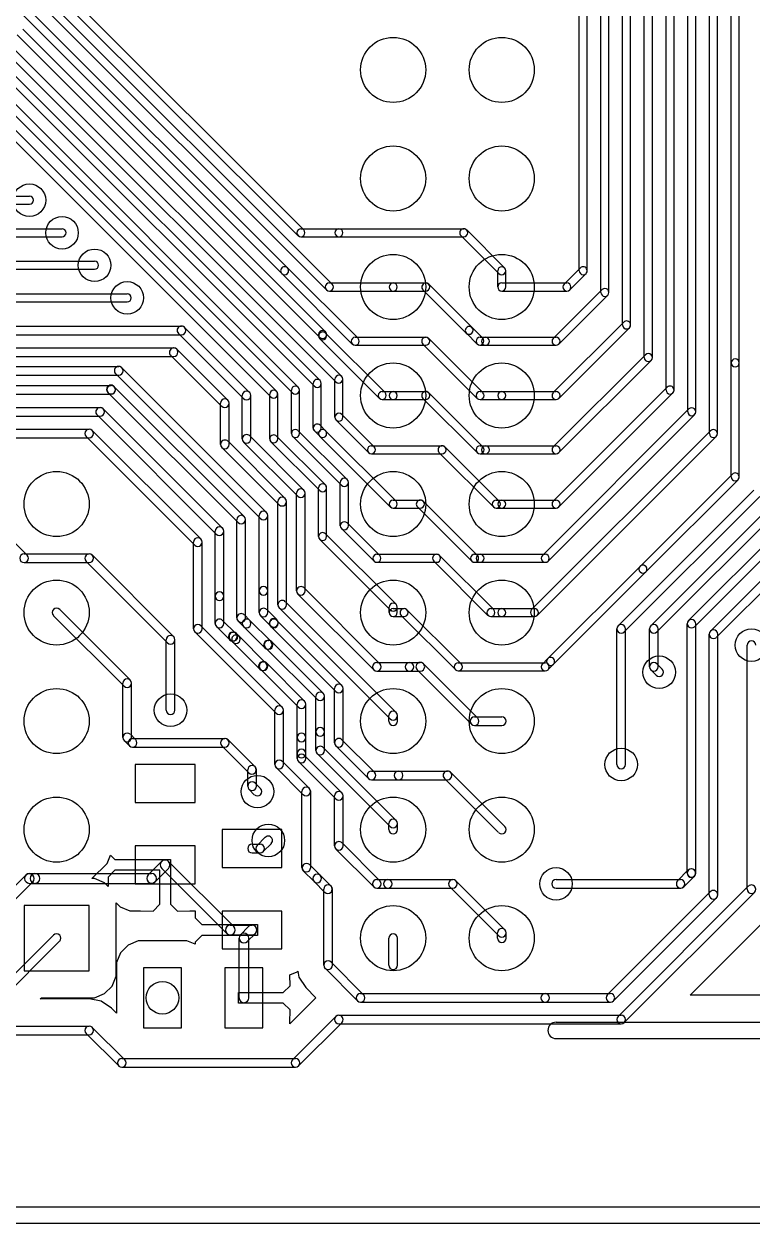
# Model space of a CAD drawing. Extents: x -29274 to 69862, y 24345 to 162744.
# Drawn here: x 29250 to 35955, y 24345 to 35394 of the extents above; entities that cross this region are included whole.
import ezdxf

# ---------------------------------------------------------------- set-up
doc = ezdxf.new("R2010")
doc.units = 0
doc.layers.add('BLACK', color=1, linetype='CONTINUOUS')

msp = doc.modelspace()

# ---------------------------------------------------------------- linework, layer by layer
at = {"layer": 'BLACK'}
for p, q in [((34363, 33120), (34363, 36920)), ((34437, 33120), (34437, 36920)), ((34563, 32920), (34563, 36820)), ((34637, 32920), (34637, 36820)), ((34763, 32620), (34763, 36720)), ((34837, 32620), (34837, 36720)), ((34963, 32320), (34963, 36620)), ((35037, 32320), (35037, 36620)), ((35163, 32020), (35163, 36502)), ((35237, 32020), (35237, 36502)), ((35363, 31820), (35363, 36370)), ((35437, 31820), (35437, 36370)), ((35563, 31620), (35563, 36270)), ((35637, 31620), (35637, 36270)), ((35763, 32270), (35763, 36020)), ((35837, 32270), (35837, 36020)), ((29477, 35846), (31826, 33497)), ((32035, 32944), (29286, 35693)), ((32088, 32997), (29339, 35746)), ((29424, 35793), (31773, 33444)), ((29224, 35494), (31624, 33094)), ((29276, 35546), (31676, 33146)), ((31974, 32506), (29186, 35294)), ((32026, 32558), (29238, 35346)), ((29151, 35171), (32175, 32147)), ((29099, 35119), (32123, 32095)), ((31924, 32056), (29036, 34944)), ((31976, 32108), (29088, 34996)), ((28974, 34743), (31723, 31994)), ((29027, 34796), (31776, 32047)), ((31523, 31957), (28955, 34525)), ((31575, 32009), (29007, 34577)), ((28800, 33807), (29300, 33807)), ((28800, 33733), (29300, 33733)), ((28850, 33507), (29600, 33507)), ((31800, 33507), (32150, 33507)), ((31800, 33507), (32150, 33507)), ((32150, 33507), (33300, 33507)), ((33676, 33147), (33327, 33496)), ((28850, 33433), (29600, 33433)), ((31800, 33433), (32150, 33433)), ((31800, 33433), (32150, 33433)), ((32150, 33433), (33300, 33433)), ((33623, 33094), (33274, 33443)), ((28850, 33207), (29900, 33207)), ((32326, 32497), (31677, 33146)), ((34224, 32996), (34374, 33146)), ((28850, 33133), (29900, 33133)), ((32273, 32444), (31624, 33093)), ((33613, 32970), (33613, 33120)), ((33687, 32970), (33687, 33120)), ((34276, 32944), (34426, 33094)), ((32062, 33007), (32650, 33007)), ((32062, 32933), (32650, 32933)), ((32650, 33007), (32950, 33007)), ((32650, 32933), (32950, 32933)), ((33323, 32544), (32924, 32943)), ((33376, 32597), (32977, 32996)), ((33650, 33007), (34250, 33007)), ((33650, 32933), (34250, 32933)), ((34574, 32946), (34124, 32496)), ((28850, 32907), (30200, 32907)), ((28850, 32833), (30200, 32833)), ((34626, 32894), (34176, 32444)), ((28900, 32610), (30700, 32610)), ((31328, 31998), (30728, 32598)), ((33476, 32497), (33377, 32596)), ((34124, 31997), (34773, 32646)), ((28900, 32530), (30700, 32530)), ((31272, 31942), (30672, 32542)), ((31963, 32520), (31963, 32532)), ((32523, 31944), (31974, 32493)), ((32576, 31997), (32027, 32546)), ((32037, 32520), (32037, 32532)), ((32300, 32507), (32950, 32507)), ((33476, 31997), (32977, 32496)), ((33423, 32444), (33324, 32543)), ((33450, 32507), (33500, 32507)), ((33500, 32507), (34150, 32507)), ((34177, 31944), (34826, 32593)), ((28850, 32410), (30628, 32410)), ((31128, 31927), (30657, 32398)), ((32300, 32433), (32950, 32433)), ((33423, 31944), (32924, 32443)), ((33450, 32433), (33500, 32433)), ((33500, 32433), (34150, 32433)), ((28850, 32330), (30628, 32330)), ((31071, 31870), (30600, 32341)), ((34974, 32346), (34124, 31496)), ((35026, 32294), (34176, 31444)), ((35763, 31220), (35763, 32270)), ((35837, 31220), (35837, 32270)), ((28900, 32238), (30122, 32238)), ((28900, 32158), (30122, 32158)), ((31428, 30836), (30094, 32170)), ((31484, 30892), (30150, 32226)), ((28703, 32063), (30053, 32063)), ((30081, 32052), (30078, 32055)), ((31277, 30855), (30081, 32051)), ((31913, 31670), (31913, 32082)), ((31987, 31670), (31987, 32082)), ((32113, 31770), (32113, 32120)), ((32187, 31770), (32187, 32120)), ((34124, 30996), (35174, 32046)), ((28703, 31983), (30053, 31983)), ((30024, 31995), (30021, 31998)), ((31221, 30799), (30025, 31995)), ((31260, 31570), (31260, 31970)), ((31340, 31570), (31340, 31970)), ((31513, 31570), (31513, 31982)), ((31587, 31570), (31587, 31982)), ((31713, 31620), (31713, 32020)), ((31787, 31620), (31787, 32020)), ((32550, 32007), (32650, 32007)), ((32550, 31933), (32650, 31933)), ((32650, 32007), (32950, 32007)), ((32650, 31933), (32950, 31933)), ((33423, 31444), (32924, 31943)), ((33476, 31497), (32977, 31996)), ((33450, 32007), (33650, 32007)), ((33450, 31933), (33650, 31933)), ((33650, 32007), (34150, 32007)), ((33650, 31933), (34150, 31933)), ((34176, 30944), (35226, 31994)), ((28650, 31860), (29950, 31860)), ((31078, 30749), (29979, 31848)), ((31060, 31520), (31060, 31898)), ((31140, 31520), (31140, 31898)), ((35373, 31846), (34024, 30497)), ((28650, 31780), (29950, 31780)), ((31021, 30692), (29922, 31791)), ((32124, 31744), (32424, 31444)), ((32176, 31796), (32476, 31496)), ((35426, 31793), (34077, 30444)), ((28550, 31660), (29850, 31660)), ((29878, 31648), (30878, 30648)), ((31776, 31646), (32226, 31196)), ((31974, 31594), (31924, 31644)), ((32026, 31646), (31976, 31696)), ((32027, 31646), (32676, 30997)), ((33924, 29997), (35573, 31646)), ((28550, 31580), (29850, 31580)), ((29822, 31592), (30822, 30592)), ((31599, 30964), (31072, 31491)), ((31656, 31021), (31129, 31548)), ((31771, 31042), (31272, 31541)), ((31828, 31099), (31329, 31598)), ((31974, 31094), (31524, 31544)), ((32026, 31146), (31576, 31596)), ((31724, 31594), (32174, 31144)), ((31974, 31593), (32623, 30944)), ((32450, 31507), (33100, 31507)), ((33626, 30997), (33127, 31496)), ((33450, 31507), (33500, 31507)), ((33500, 31507), (34150, 31507)), ((33977, 29944), (35626, 31593)), ((32450, 31433), (33100, 31433)), ((33573, 30944), (33074, 31443)), ((33450, 31433), (33500, 31433)), ((33500, 31433), (34150, 31433)), ((32163, 30770), (32163, 31170)), ((32237, 30770), (32237, 31170)), ((34924, 30396), (35774, 31246)), ((34976, 30344), (35826, 31194)), ((31760, 30170), (31760, 31070)), ((31840, 30170), (31840, 31070)), ((31963, 30670), (31963, 31120)), ((32037, 30670), (32037, 31120)), ((35971, 31098), (34722, 29849)), ((28779, 30998), (29278, 30499)), ((31588, 30042), (31588, 30992)), ((31668, 30042), (31668, 30992)), ((32650, 31007), (32900, 31007)), ((33373, 30444), (32874, 30943)), ((33426, 30497), (32927, 30996)), ((33600, 31007), (33650, 31007)), ((33650, 31007), (34150, 31007)), ((36028, 31041), (34779, 29792)), ((36172, 30998), (35022, 29848)), ((36228, 30942), (35078, 29792)), ((31210, 29920), (31210, 30826)), ((31290, 29920), (31290, 30826)), ((31416, 30170), (31416, 30864)), ((31496, 30170), (31496, 30864)), ((32650, 30933), (32900, 30933)), ((33600, 30933), (33650, 30933)), ((33650, 30933), (34150, 30933)), ((35369, 29896), (36343, 30870)), ((31010, 30120), (31010, 30720)), ((31090, 30120), (31090, 30720)), ((32174, 30744), (32474, 30444)), ((32226, 30796), (32526, 30496)), ((35425, 29840), (36399, 30814)), ((35572, 29799), (36515, 30742)), ((30810, 29820), (30810, 30620)), ((30890, 29820), (30890, 30620)), ((32623, 29994), (31974, 30643)), ((32676, 30047), (32027, 30696)), ((35629, 29742), (36572, 30685)), ((29250, 30510), (29850, 30510)), ((29879, 30498), (30628, 29749)), ((32500, 30507), (33050, 30507)), ((33576, 29997), (33077, 30496)), ((33400, 30507), (33450, 30507)), ((33450, 30507), (34050, 30507)), ((29250, 30430), (29850, 30430)), ((29822, 30441), (30571, 29692)), ((32500, 30433), (33050, 30433)), ((33523, 29944), (33024, 30443)), ((33400, 30433), (33450, 30433)), ((33450, 30433), (34050, 30433)), ((34074, 29546), (34924, 30396)), ((34126, 29494), (34976, 30344)), ((31416, 29970), (31416, 30170)), ((31496, 29970), (31496, 30170)), ((32528, 29499), (31829, 30198)), ((31010, 29870), (31010, 30120)), ((31090, 29870), (31090, 30120)), ((32678, 29049), (31657, 30070)), ((32471, 29442), (31772, 30141)), ((29579, 29998), (30228, 29349)), ((31328, 29899), (31279, 29948)), ((31578, 29905), (31485, 29998)), ((32621, 28992), (31600, 30013)), ((32613, 29970), (32613, 30020)), ((32650, 30007), (32750, 30007)), ((32687, 29970), (32687, 30020)), ((32724, 29943), (33223, 29444)), ((32777, 29996), (33276, 29497)), ((33550, 30007), (33650, 30007)), ((33650, 30007), (33950, 30007)), ((29522, 29941), (30171, 29292)), ((30879, 29848), (31628, 29099)), ((31144, 29720), (31022, 29842)), ((31200, 29776), (31078, 29898)), ((31271, 29842), (31222, 29891)), ((31468, 29645), (31271, 29842)), ((31525, 29702), (31328, 29899)), ((31521, 29848), (31428, 29941)), ((31510, 29870), (31510, 29876)), ((32122, 29242), (31522, 29842)), ((32178, 29298), (31578, 29898)), ((31590, 29870), (31590, 29876)), ((32650, 29933), (32750, 29933)), ((33550, 29933), (33650, 29933)), ((33650, 29933), (33950, 29933)), ((35357, 27571), (35357, 29867)), ((35437, 27571), (35437, 29867)), ((30822, 29791), (31571, 29042)), ((31172, 29788), (31178, 29788)), ((31230, 29752), (31206, 29776)), ((31477, 29505), (31231, 29751)), ((34710, 28570), (34710, 29820)), ((34790, 28570), (34790, 29820)), ((35010, 29470), (35010, 29820)), ((35090, 29470), (35090, 29820)), ((35560, 27370), (35560, 29770)), ((35640, 27370), (35640, 29770)), ((30560, 29070), (30560, 29720)), ((30640, 29070), (30640, 29720)), ((31174, 29696), (31150, 29720)), ((31172, 29708), (31178, 29708)), ((31421, 29449), (31175, 29695)), ((31949, 29171), (31475, 29645)), ((31497, 29713), (31503, 29713)), ((31497, 29633), (31503, 29633)), ((32005, 29227), (31531, 29701)), ((35910, 27420), (35910, 29670)), ((31450, 29516), (31456, 29516)), ((31834, 29155), (31485, 29504)), ((32500, 29510), (32800, 29510)), ((32800, 29510), (32900, 29510)), ((33250, 29507), (34050, 29507)), ((34024, 29496), (34074, 29546)), ((31777, 29098), (31428, 29447)), ((31450, 29436), (31456, 29436)), ((32500, 29430), (32800, 29430)), ((32800, 29430), (32900, 29430)), ((33371, 28942), (32872, 29441)), ((33428, 28999), (32929, 29498)), ((33250, 29433), (34050, 29433)), ((34076, 29444), (34126, 29494)), ((35022, 29441), (35071, 29392)), ((35079, 29498), (35128, 29449)), ((30160, 28820), (30160, 29320)), ((30240, 28820), (30240, 29320)), ((31938, 28870), (31938, 29198)), ((32018, 28870), (32018, 29198)), ((32110, 28770), (32110, 29270)), ((32190, 28770), (32190, 29270)), ((31560, 28570), (31560, 29070)), ((31640, 28570), (31640, 29070)), ((31766, 28820), (31766, 29126)), ((31846, 28820), (31846, 29126)), ((32610, 28970), (32610, 29020)), ((32690, 28970), (32690, 29020)), ((33400, 29010), (33650, 29010)), ((30229, 28848), (30278, 28799)), ((31938, 28698), (31938, 28870)), ((32018, 28698), (32018, 28870)), ((33400, 28930), (33650, 28930)), ((30172, 28791), (30221, 28742)), ((30250, 28810), (31100, 28810)), ((30250, 28730), (31100, 28730)), ((31072, 28741), (31321, 28492)), ((31129, 28798), (31378, 28549)), ((31766, 28670), (31766, 28820)), ((31846, 28670), (31846, 28820)), ((32422, 28442), (32122, 28742)), ((32478, 28498), (32178, 28798)), ((31766, 28626), (31766, 28670)), ((31834, 28654), (32178, 28310)), ((31846, 28626), (31846, 28670)), ((32622, 27998), (31950, 28670)), ((32678, 28054), (32006, 28726)), ((30825, 28570), (30275, 28570)), ((30275, 28570), (30275, 28220)), ((30825, 28220), (30825, 28570)), ((31310, 28370), (31310, 28520)), ((31390, 28370), (31390, 28520)), ((31572, 28541), (31821, 28292)), ((31629, 28598), (31878, 28349)), ((31778, 28598), (32122, 28254)), ((32450, 28510), (32700, 28510)), ((32700, 28510), (33150, 28510)), ((31379, 28398), (31428, 28349)), ((32450, 28430), (32700, 28430)), ((32700, 28430), (33150, 28430)), ((33621, 27942), (33122, 28441)), ((33678, 27999), (33179, 28498)), ((31322, 28341), (31371, 28292)), ((31810, 27620), (31810, 28320)), ((31890, 27620), (31890, 28320)), ((30275, 28220), (30825, 28220)), ((32110, 27820), (32110, 28282)), ((32190, 27820), (32190, 28282)), ((31625, 27970), (31075, 27970)), ((31075, 27970), (31075, 27620)), ((31625, 27620), (31625, 27970)), ((32610, 27970), (32610, 28026)), ((32690, 27970), (32690, 28026)), ((31396, 27824), (31471, 27899)), ((32528, 27499), (32179, 27848)), ((30015, 27659), (30046, 27736)), ((30015, 27659), (30046, 27736)), ((30046, 27736), (30087, 27695)), ((30046, 27736), (30087, 27695)), ((30825, 27820), (30275, 27820)), ((30275, 27820), (30275, 27470)), ((30825, 27470), (30825, 27820)), ((31350, 27835), (31424, 27835)), ((31350, 27755), (31424, 27755)), ((31453, 27767), (31528, 27842)), ((32471, 27442), (32122, 27791)), ((29875, 27519), (30015, 27659)), ((29875, 27519), (30015, 27659)), ((30087, 27695), (30450, 27695)), ((30087, 27695), (30450, 27695)), ((30393, 27553), (30517, 27677)), ((30450, 27695), (30500, 27695)), ((30450, 27695), (30500, 27695)), ((30500, 27695), (30600, 27695)), ((30500, 27695), (30600, 27695)), ((31182, 27077), (30582, 27677)), ((30600, 27695), (30600, 27595)), ((30600, 27695), (30600, 27595)), ((31879, 27648), (31978, 27549)), ((29268, 27551), (28719, 27002)), ((29300, 27565), (29350, 27565)), ((29350, 27565), (30424, 27565)), ((29900, 27519), (29875, 27519)), ((29900, 27519), (29875, 27519)), ((29991, 27481), (29900, 27519)), ((29991, 27481), (29900, 27519)), ((30087, 27595), (30025, 27533)), ((30087, 27595), (30025, 27533)), ((30025, 27533), (30025, 27447)), ((30025, 27533), (30025, 27447)), ((30500, 27595), (30087, 27595)), ((30500, 27595), (30087, 27595)), ((30457, 27489), (30581, 27613)), ((30500, 27282), (30500, 27595)), ((30500, 27282), (30500, 27595)), ((31118, 27013), (30518, 27613)), ((30600, 27595), (30600, 27545)), ((30600, 27595), (30600, 27545)), ((30600, 27545), (30600, 27282)), ((30600, 27545), (30600, 27282)), ((31075, 27620), (31625, 27620)), ((31822, 27591), (31921, 27492)), ((31979, 27548), (32078, 27449)), ((35368, 27598), (35269, 27499)), ((35425, 27541), (35326, 27442)), ((35357, 27568), (35357, 27570)), ((35437, 27568), (35437, 27570)), ((29331, 27488), (28782, 26939)), ((29300, 27475), (29350, 27475)), ((29350, 27475), (30424, 27475)), ((30025, 27447), (29991, 27481)), ((30025, 27447), (29991, 27481)), ((30275, 27470), (30825, 27470)), ((31922, 27491), (32021, 27392)), ((32010, 26720), (32010, 27420)), ((32090, 26720), (32090, 27420)), ((32500, 27510), (32600, 27510)), ((32500, 27430), (32600, 27430)), ((32600, 27510), (33200, 27510)), ((32600, 27430), (33200, 27430)), ((33622, 26992), (33172, 27442)), ((33678, 27048), (33228, 27498)), ((34150, 27510), (35296, 27510)), ((34150, 27430), (35296, 27430)), ((34722, 26249), (35921, 27448)), ((30099, 26719), (30099, 27294)), ((30099, 27294), (30134, 27259)), ((30099, 26719), (30099, 27294)), ((30099, 27294), (30134, 27259)), ((34622, 26449), (35571, 27398)), ((34679, 26392), (35628, 27341)), ((34779, 26192), (35978, 27391)), ((29850, 27270), (29250, 27270)), ((29250, 27270), (29250, 26670)), ((29850, 26670), (29850, 27270)), ((30134, 27259), (30225, 27221)), ((30134, 27259), (30225, 27221)), ((30225, 27221), (30324, 27221)), ((30225, 27221), (30324, 27221)), ((30324, 27221), (30438, 27220)), ((30324, 27221), (30438, 27220)), ((30438, 27220), (30500, 27282)), ((30438, 27220), (30500, 27282)), ((30600, 27282), (30662, 27220)), ((30600, 27282), (30662, 27220)), ((30662, 27220), (30776, 27221)), ((30662, 27220), (30776, 27221)), ((30776, 27221), (30825, 27221)), ((30776, 27221), (30825, 27221)), ((30825, 27221), (30825, 27157)), ((30825, 27221), (30825, 27157)), ((31625, 27220), (31075, 27220)), ((31075, 27220), (31075, 26870)), ((31625, 26870), (31625, 27220)), ((35385, 26445), (36155, 27215)), ((35385, 26445), (36155, 27215)), ((30825, 27157), (30887, 27095)), ((30825, 27157), (30887, 27095)), ((30887, 27095), (31250, 27095)), ((30887, 27095), (31250, 27095)), ((31150, 27090), (31350, 27090)), ((31243, 27002), (31318, 27077)), ((31250, 27095), (31300, 27095)), ((31250, 27095), (31300, 27095)), ((31300, 27095), (31400, 27095)), ((31300, 27095), (31400, 27095)), ((31400, 27095), (31400, 26995)), ((31400, 27095), (31400, 26995)), ((29521, 26998), (28872, 26349)), ((30887, 26995), (30825, 26933)), ((30887, 26995), (30825, 26933)), ((31250, 26995), (30887, 26995)), ((31250, 26995), (30887, 26995)), ((31150, 27000), (31350, 27000)), ((31230, 26420), (31230, 26970)), ((31300, 26995), (31250, 26995)), ((31300, 26995), (31250, 26995)), ((31400, 26995), (31300, 26995)), ((31400, 26995), (31300, 26995)), ((31306, 26939), (31381, 27014)), ((31320, 26420), (31320, 26970)), ((32610, 26720), (32610, 26970)), ((32690, 26720), (32690, 26970)), ((33610, 26970), (33610, 27020)), ((33690, 26970), (33690, 27020)), ((29578, 26941), (28929, 26292)), ((30209, 26906), (30139, 26836)), ((30209, 26906), (30139, 26836)), ((30301, 26944), (30209, 26906)), ((30301, 26944), (30209, 26906)), ((30651, 26944), (30301, 26944)), ((30651, 26944), (30301, 26944)), ((30750, 26944), (30651, 26944)), ((30750, 26944), (30651, 26944)), ((30825, 26913), (30750, 26944)), ((30825, 26913), (30750, 26944)), ((30825, 26933), (30825, 26913)), ((30825, 26933), (30825, 26913)), ((31075, 26870), (31625, 26870)), ((30139, 26836), (30101, 26745)), ((30139, 26836), (30101, 26745)), ((30101, 26745), (30101, 26646)), ((30101, 26745), (30101, 26646)), ((32078, 26748), (32378, 26448)), ((29250, 26670), (29850, 26670)), ((30099, 26620), (30099, 26719)), ((30099, 26620), (30099, 26719)), ((30101, 26646), (30101, 26279)), ((30101, 26646), (30101, 26279)), ((30350, 26695), (30350, 26145)), ((30700, 26695), (30350, 26695)), ((30700, 26145), (30700, 26695)), ((31100, 26695), (31100, 26145)), ((31450, 26695), (31100, 26695)), ((31450, 26145), (31450, 26695)), ((31699, 26632), (31766, 26659)), ((31699, 26632), (31766, 26659)), ((31700, 26532), (31699, 26632)), ((31700, 26532), (31699, 26632)), ((31766, 26659), (31771, 26665)), ((31766, 26659), (31771, 26665)), ((31771, 26665), (31782, 26609)), ((31771, 26665), (31782, 26609)), ((32022, 26692), (32322, 26392)), ((29991, 26459), (30061, 26529)), ((29991, 26459), (30061, 26529)), ((30061, 26529), (30099, 26620)), ((30061, 26529), (30099, 26620)), ((31638, 26470), (31700, 26532)), ((31638, 26470), (31700, 26532)), ((31782, 26609), (31845, 26515)), ((31782, 26609), (31845, 26515)), ((29400, 26410), (29411, 26421)), ((29400, 26410), (29411, 26421)), ((29850, 26410), (29400, 26410)), ((29850, 26410), (29400, 26410)), ((29411, 26421), (29899, 26421)), ((29411, 26421), (29899, 26421)), ((29961, 26388), (29850, 26410)), ((29961, 26388), (29850, 26410)), ((29899, 26421), (29991, 26459)), ((29899, 26421), (29991, 26459)), ((31225, 26370), (31225, 26470)), ((31225, 26470), (31325, 26470)), ((31225, 26370), (31225, 26470)), ((31225, 26470), (31325, 26470)), ((31325, 26470), (31375, 26470)), ((31325, 26470), (31375, 26470)), ((31375, 26470), (31638, 26470)), ((31375, 26470), (31638, 26470)), ((31939, 26421), (31699, 26180)), ((31939, 26421), (31699, 26180)), ((31845, 26515), (31939, 26421)), ((31845, 26515), (31939, 26421)), ((32350, 26460), (34050, 26460)), ((34050, 26460), (34650, 26460)), ((38527, 26445), (35385, 26445)), ((38527, 26445), (35385, 26445)), ((30055, 26325), (29961, 26388)), ((30055, 26325), (29961, 26388)), ((30101, 26279), (30055, 26325)), ((30101, 26279), (30055, 26325)), ((31325, 26370), (31225, 26370)), ((31325, 26370), (31225, 26370)), ((31375, 26370), (31325, 26370)), ((31375, 26370), (31325, 26370)), ((31638, 26370), (31375, 26370)), ((31638, 26370), (31375, 26370)), ((31700, 26308), (31638, 26370)), ((31700, 26308), (31638, 26370)), ((31699, 26194), (31700, 26308)), ((31699, 26194), (31700, 26308)), ((32350, 26380), (34050, 26380)), ((34050, 26380), (34650, 26380)), ((31699, 26180), (31699, 26194)), ((31699, 26180), (31699, 26194)), ((31722, 25849), (32121, 26248)), ((31779, 25792), (32178, 26191)), ((32150, 26260), (34750, 26260)), ((34150, 26195), (61650, 26195)), ((25650, 26160), (29850, 26160)), ((25650, 26080), (29850, 26080)), ((29822, 26092), (30122, 25792)), ((29878, 26148), (30178, 25848)), ((30350, 26145), (30700, 26145)), ((31100, 26145), (31450, 26145)), ((32150, 26180), (34750, 26180)), ((34150, 26045), (61650, 26045)), ((30150, 25860), (31750, 25860)), ((30150, 25780), (31750, 25780)), ((-8450, 24495), (61700, 24495)), ((-8450, 24345), (61700, 24345))]:
    msp.add_line(p, q, dxfattribs=at)
for centre, radius in [((32650, 34970), 300), ((33650, 34970), 300), ((32650, 33970), 300), ((33650, 33970), 300), ((29300, 33770), 150), ((29600, 33470), 150), ((29900, 33170), 150), ((32650, 32970), 300), ((33650, 32970), 300), ((30200, 32870), 150), ((32650, 31970), 300), ((33650, 31970), 300), ((29550, 30970), 300), ((32650, 30970), 300), ((33650, 30970), 300), ((29550, 29970), 300), ((32650, 29970), 300), ((33650, 29970), 300), ((35950, 29670), 150), ((35100, 29420), 150), ((29550, 28970), 300), ((30600, 29070), 150), ((32650, 28970), 300), ((33650, 28970), 300), ((34750, 28570), 150), ((31400, 28320), 150), ((29550, 27970), 300), ((32650, 27970), 300), ((33650, 27970), 300), ((31500, 27870), 150), ((34150, 27470), 150), ((32650, 26970), 300), ((33650, 26970), 300), ((30525, 26420), 150)]:
    msp.add_circle(centre, radius, dxfattribs=at)
for centre, radius, start, end in [((29300, 33770), 37, 270, 450), ((29600, 33470), 37, 270, 450), ((31800, 33470), 37, 90, 270), ((31800, 33470), 37, 90, 270), ((31800, 33470), 37, 225, 405), ((32150, 33470), 37, 90, 270), ((32150, 33470), 37, 270, 450), ((32150, 33470), 37, 270, 450), ((33300, 33470), 37, 405, 585), ((33300, 33470), 37, 270, 450), ((29900, 33170), 37, 270, 450), ((31650, 33120), 37, 405, 585), ((31650, 33120), 37, 225, 405), ((33650, 33120), 37, 360, 540), ((33650, 33120), 37, 225, 405), ((34400, 33120), 37, 315, 495), ((34400, 33120), 37, 180, 360), ((32062, 32970), 37, 90, 270), ((32062, 32970), 37, 225, 405), ((32650, 32970), 37, 90, 270), ((32650, 32970), 37, 270, 450), ((32951, 32969), 37, 405, 585), ((32950, 32970), 37, 270, 450), ((33650, 32970), 37, 90, 270), ((33650, 32970), 37, 180, 360), ((34250, 32970), 37, 135, 315), ((34250, 32970), 37, 270, 450), ((34600, 32920), 37, -45, 135), ((30200, 32870), 37, 270, 450), ((34600, 32920), 37, 180, 360), ((30700, 32570), 40, 405, 585), ((30700, 32570), 40, 270, 450), ((33351, 32569), 37, 405, 585), ((33349, 32571), 37, 225, 405), ((34800, 32620), 37, 180, 360), ((34800, 32620), 37, 315, 495), ((32000, 32532), 37, 360, 540), ((32000, 32520), 37, 180, 360), ((32001, 32519), 37, 405, 585), ((32000, 32532), 37, 225, 405), ((32300, 32470), 37, 90, 270), ((32300, 32470), 37, 225, 405), ((32950, 32470), 37, 405, 585), ((32950, 32470), 37, 270, 450), ((33450, 32470), 37, 90, 270), ((33449, 32471), 37, 225, 405), ((33500, 32470), 37, 90, 270), ((33500, 32470), 37, 270, 450), ((34150, 32470), 37, 135, 315), ((34150, 32470), 37, 270, 450), ((30629, 32369), 40, 405, 585), ((30628, 32370), 40, 270, 450), ((35000, 32320), 37, 180, 360), ((35000, 32320), 37, -45, 135), ((35800, 32270), 37, 360, 540), ((35800, 32270), 37, 180, 360), ((30122, 32198), 40, 405, 585), ((30122, 32198), 40, 270, 450), ((32150, 32120), 37, 360, 540), ((30050, 32026), 40, 405, 585), ((30053, 32023), 40, 405, 585), ((30052, 32024), 40, 225, 405), ((30053, 32023), 40, 270, 450), ((31750, 32020), 37, 360, 540), ((31750, 32020), 37, 225, 405), ((31950, 32082), 37, 360, 540), ((31950, 32082), 37, 225, 405), ((32149, 32121), 37, 225, 405), ((35200, 32020), 37, 315, 495), ((31100, 31898), 40, 360, 540), ((31300, 31970), 40, 360, 540), ((31300, 31970), 40, 225, 405), ((31550, 31982), 37, 360, 540), ((31549, 31983), 37, 225, 405), ((32550, 31970), 37, 90, 270), ((32549, 31971), 37, 225, 405), ((32650, 31970), 37, 90, 270), ((32650, 31970), 37, 270, 450), ((32950, 31970), 37, 405, 585), ((32950, 31970), 37, 270, 450), ((33450, 31970), 37, 90, 270), ((33450, 31970), 37, 225, 405), ((33650, 31970), 37, 90, 270), ((33650, 31970), 37, 270, 450), ((34150, 31970), 37, 135, 315), ((34150, 31970), 37, 270, 450), ((35200, 32020), 37, 180, 360), ((29951, 31819), 40, 405, 585), ((29950, 31820), 40, 270, 450), ((31099, 31899), 40, 225, 405), ((35400, 31820), 37, 180, 360), ((35400, 31820), 37, -45, 135), ((32150, 31770), 37, 45, 225), ((32150, 31770), 37, 180, 360), ((29850, 31620), 40, 45, 225), ((29850, 31620), 40, 270, 450), ((31300, 31570), 40, 405, 585), ((31550, 31570), 37, 405, 585), ((31750, 31620), 37, 45, 225), ((31750, 31620), 37, 180, 360), ((31950, 31670), 37, 405, 585), ((31950, 31670), 37, 180, 360), ((32000, 31620), 37, 45, 225), ((32000, 31620), 37, 225, 405), ((35600, 31620), 37, 180, 360), ((35599, 31619), 37, 315, 495), ((31100, 31520), 40, 405, 585), ((31100, 31520), 40, 180, 360), ((31300, 31570), 40, 180, 360), ((31550, 31570), 37, 180, 360), ((32450, 31470), 37, 90, 270), ((32450, 31470), 37, 225, 405), ((33100, 31470), 37, 405, 585), ((33100, 31470), 37, 270, 450), ((33450, 31470), 37, 90, 270), ((33450, 31470), 37, 225, 405), ((33500, 31470), 37, 90, 270), ((33500, 31470), 37, 270, 450), ((34150, 31470), 37, 135, 315), ((34150, 31470), 37, 270, 450), ((32000, 31120), 37, 360, 540), ((32200, 31170), 37, 360, 540), ((32200, 31170), 37, 225, 405), ((35800, 31220), 37, 180, 360), ((35800, 31220), 37, 315, 495), ((31800, 31070), 40, 360, 540), ((31800, 31070), 40, 225, 405), ((32000, 31120), 37, 225, 405), ((31628, 30992), 40, 360, 540), ((31628, 30992), 40, 225, 405), ((32650, 30970), 37, 90, 270), ((32650, 30970), 37, 225, 405), ((32900, 30970), 37, 405, 585), ((32900, 30970), 37, 270, 450), ((33600, 30970), 37, 90, 270), ((33600, 30970), 37, 225, 405), ((33650, 30970), 37, 90, 270), ((33650, 30970), 37, 270, 450), ((34150, 30970), 37, 135, 315), ((34150, 30970), 37, 270, 450), ((31250, 30826), 40, 360, 540), ((31249, 30827), 40, 225, 405), ((31456, 30864), 40, 360, 540), ((31456, 30864), 40, 225, 405), ((31050, 30720), 40, 360, 540), ((31049, 30721), 40, 225, 405), ((32200, 30770), 37, 45, 225), ((32200, 30770), 37, 180, 360), ((30850, 30620), 40, 360, 540), ((30850, 30620), 40, 225, 405), ((32000, 30670), 37, 405, 585), ((32000, 30670), 37, 180, 360), ((29250, 30470), 40, 90, 270), ((29250, 30470), 40, 225, 405), ((29850, 30470), 40, 45, 225), ((29850, 30470), 40, 270, 450), ((32500, 30470), 37, 90, 270), ((32500, 30470), 37, 225, 405), ((33050, 30470), 37, 405, 585), ((33050, 30470), 37, 270, 450), ((33400, 30470), 37, 90, 270), ((33400, 30470), 37, 225, 405), ((33450, 30470), 37, 90, 270), ((33450, 30470), 37, 270, 450), ((34050, 30470), 37, 135, 315), ((34050, 30470), 37, 270, 450), ((34950, 30370), 37, 135, 315), ((34950, 30370), 37, 315, 495), ((31456, 30170), 40, 360, 540), ((31456, 30170), 40, 180, 360), ((31800, 30170), 40, 180, 360), ((31801, 30169), 40, 405, 585), ((31050, 30120), 40, 360, 540), ((31050, 30120), 40, 180, 360), ((31628, 30042), 40, 405, 585), ((32650, 30020), 37, 360, 540), ((29550, 29970), 40, 45, 225), ((31250, 29920), 40, 405, 585), ((31456, 29970), 40, 405, 585), ((31456, 29970), 40, 180, 360), ((31628, 30042), 40, 180, 360), ((32650, 29970), 37, 90, 270), ((32650, 29970), 37, 180, 360), ((32650, 30020), 37, 225, 405), ((32750, 29970), 37, 45, 225), ((32750, 29970), 37, 270, 450), ((33550, 29970), 37, 90, 270), ((33550, 29970), 37, 225, 405), ((33650, 29970), 37, 90, 270), ((33650, 29970), 37, 270, 450), ((33951, 29971), 37, 135, 315), ((33950, 29970), 37, 270, 450), ((30850, 29820), 40, 45, 225), ((31050, 29870), 40, 405, 585), ((31050, 29870), 40, 180, 360), ((31250, 29920), 40, 180, 360), ((31300, 29870), 40, 405, 585), ((31300, 29870), 40, 225, 405), ((31550, 29876), 40, 360, 540), ((31550, 29870), 40, 405, 585), ((31550, 29870), 40, 180, 360), ((31550, 29876), 40, 225, 405), ((34750, 29820), 40, 360, 540), ((34751, 29821), 40, 135, 315), ((35050, 29820), 40, 360, 540), ((35050, 29820), 40, 135, 315), ((35397, 29867), 40, 360, 540), ((35397, 29868), 40, 135, 315), ((30600, 29720), 40, 360, 540), ((30600, 29720), 40, 225, 405), ((30850, 29820), 40, 180, 360), ((31172, 29748), 40, 90, 270), ((31178, 29748), 40, 405, 585), ((31172, 29748), 40, 225, 405), ((31203, 29723), 40, 405, 585), ((31202, 29724), 40, 225, 405), ((31178, 29748), 40, 270, 450), ((35600, 29770), 40, 360, 540), ((35600, 29770), 40, 135, 315), ((31497, 29673), 40, 90, 270), ((31503, 29673), 40, 405, 585), ((31496, 29674), 40, 225, 405), ((31503, 29673), 40, 270, 450), ((35950, 29670), 40, 360, 540), ((31450, 29476), 40, 90, 270), ((31456, 29476), 40, 405, 585), ((31449, 29477), 40, 225, 405), ((31456, 29476), 40, 270, 450), ((32500, 29470), 40, 90, 270), ((32800, 29470), 40, 90, 270), ((32800, 29470), 40, 270, 450), ((32900, 29470), 40, 405, 585), ((32900, 29470), 40, 270, 450), ((33250, 29470), 37, 90, 270), ((34050, 29470), 37, 270, 450), ((34100, 29520), 37, 135, 315), ((34100, 29520), 37, 315, 495), ((35050, 29470), 40, 45, 225), ((32499, 29471), 40, 225, 405), ((33250, 29470), 37, 225, 405), ((34050, 29470), 37, 135, 315), ((35050, 29470), 40, 180, 360), ((35100, 29420), 40, 225, 405), ((30200, 29320), 40, 360, 540), ((30200, 29320), 40, 225, 405), ((32150, 29270), 40, 360, 540), ((32150, 29270), 40, 225, 405), ((31978, 29198), 40, 360, 540), ((31977, 29199), 40, 225, 405), ((30600, 29070), 40, 180, 360), ((31600, 29070), 40, 360, 540), ((31600, 29070), 40, 225, 405), ((31806, 29126), 40, 360, 540), ((31806, 29126), 40, 225, 405), ((32650, 29020), 40, 360, 540), ((32650, 28970), 40, 180, 360), ((32650, 29020), 40, 225, 405), ((33400, 28970), 40, 90, 270), ((33400, 28970), 40, 225, 405), ((33650, 28970), 40, 270, 450), ((30200, 28820), 40, 45, 225), ((31806, 28820), 40, 360, 540), ((31978, 28870), 40, 360, 540), ((31978, 28870), 40, 180, 360), ((30200, 28820), 40, 180, 360), ((30250, 28770), 40, 90, 270), ((30250, 28770), 40, 225, 405), ((31101, 28769), 40, 45, 225), ((31100, 28770), 40, 270, 450), ((31806, 28820), 40, 180, 360), ((31978, 28698), 40, 405, 585), ((32150, 28770), 40, 405, 585), ((32150, 28770), 40, 180, 360), ((31806, 28670), 40, 360, 540), ((31806, 28670), 40, 180, 360), ((31806, 28626), 40, 45, 225), ((31806, 28626), 40, 180, 360), ((31978, 28698), 40, 180, 360), ((31350, 28520), 40, 360, 540), ((31349, 28521), 40, 225, 405), ((31600, 28570), 40, 180, 360), ((31601, 28569), 40, 45, 225), ((32450, 28470), 40, 90, 270), ((32700, 28470), 40, 90, 270), ((32700, 28470), 40, 270, 450), ((33150, 28470), 40, 405, 585), ((33150, 28470), 40, 270, 450), ((34750, 28570), 40, 180, 360), ((31350, 28370), 40, 45, 225), ((32450, 28470), 40, 225, 405), ((31350, 28370), 40, 180, 360), ((31400, 28320), 40, 225, 405), ((31850, 28320), 40, 360, 540), ((31849, 28321), 40, 225, 405), ((32150, 28282), 40, 360, 540), ((32150, 28282), 40, 225, 405), ((32650, 28026), 40, 360, 540), ((32650, 27970), 40, 180, 360), ((32650, 28026), 40, 225, 405), ((33650, 27970), 40, 225, 405), ((31499, 27870), 40, 315, 495), ((32150, 27820), 40, 405, 585), ((31350, 27795), 40, 90, 270), ((31425, 27796), 40, 135, 315), ((31424, 27795), 40, 270, 450), ((32150, 27820), 40, 180, 360), ((30550, 27645), 45, 405, 585), ((30549, 27645), 45, 315, 495), ((31851, 27619), 40, 45, 225), ((29300, 27520), 45, 90, 270), ((29299, 27519), 45, -45, 135), ((29350, 27520), 45, 90, 270), ((29350, 27520), 45, 270, 450), ((30425, 27521), 45, 135, 315), ((30424, 27520), 45, 270, 450), ((31850, 27620), 40, 180, 360), ((31951, 27519), 40, 45, 225), ((31949, 27521), 40, 225, 405), ((35397, 27570), 40, 360, 540), ((35397, 27571), 40, 180, 360), ((35397, 27568), 40, 180, 360), ((35396, 27569), 40, -45, 135), ((32050, 27420), 40, 360, 540), ((32049, 27421), 40, 225, 405), ((32500, 27470), 40, 90, 270), ((32500, 27470), 40, 225, 405), ((32600, 27470), 40, 90, 270), ((32600, 27470), 40, 270, 450), ((33200, 27470), 40, 405, 585), ((33200, 27470), 40, 270, 450), ((34150, 27470), 40, 90, 270), ((35298, 27471), 40, 135, 315), ((35296, 27470), 40, 270, 450), ((35599, 27369), 40, 315, 495), ((35950, 27420), 40, 180, 360), ((35950, 27420), 40, 315, 495), ((35600, 27370), 40, 180, 360), ((31150, 27045), 45, 90, 270), ((31150, 27045), 45, 225, 405), ((31349, 27045), 45, 315, 495), ((31350, 27045), 45, 270, 450), ((29550, 26970), 40, -45, 135), ((31275, 26970), 45, 360, 540), ((31275, 26971), 45, 135, 315), ((32650, 26970), 40, 360, 540), ((33650, 27020), 40, 360, 540), ((33650, 26970), 40, 180, 360), ((33650, 27020), 40, 225, 405), ((32050, 26720), 40, 45, 225), ((32050, 26720), 40, 180, 360), ((32650, 26720), 40, 180, 360), ((31275, 26420), 45, 180, 360), ((32350, 26420), 40, 90, 270), ((32350, 26420), 40, 225, 405), ((34050, 26420), 40, 90, 270), ((34050, 26420), 40, 270, 450), ((34651, 26421), 40, 135, 315), ((34650, 26420), 40, 270, 450), ((32150, 26220), 40, 90, 270), ((32149, 26219), 40, 315, 495), ((34150, 26120), 75, 90, 270), ((34750, 26220), 40, 135, 315), ((34750, 26220), 40, 270, 450), ((29850, 26120), 40, 45, 225), ((29850, 26120), 40, 270, 450), ((30150, 25820), 40, 90, 270), ((31750, 25820), 40, 270, 450), ((30150, 25820), 40, 225, 405), ((31751, 25821), 40, 135, 315)]:
    msp.add_arc(centre, radius, start, end, dxfattribs=at)

doc.saveas('drawing.dxf')
